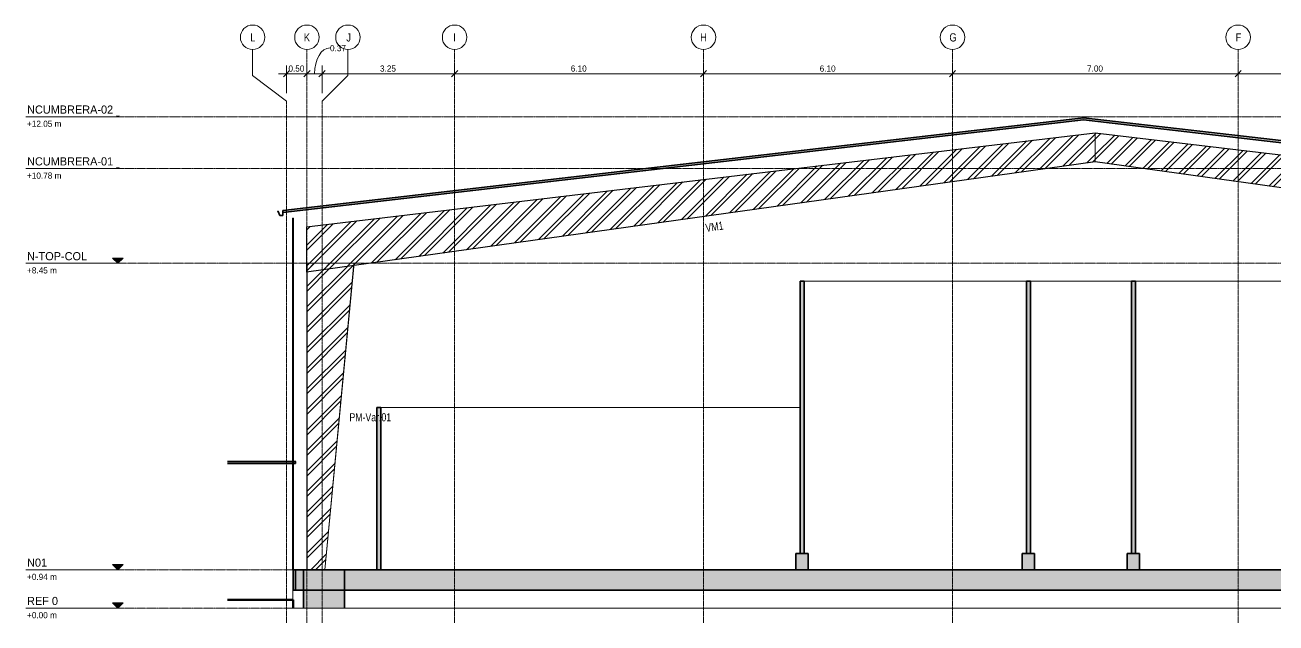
# Model space of a CAD drawing. Header units: centimetres. Extents: x -6741 to 14818, y -293 to 1595.
# Drawn here: x -6741 to -3675, y -36 to 1429 of the extents above; entities that cross this region are included whole.
import ezdxf

# ---------------------------------------------------------------- set-up
doc = ezdxf.new("R2010")
doc.units = ezdxf.units.CM
doc.linetypes.add('Centre', pattern=[3.175, 0.635, -0.475, 1.59, -0.475])
doc.linetypes.add('Grid Line', pattern=[2.2225, 1.27, -0.3175, 0.3175, -0.3175])
for name, color, linetype, lineweight in [('A-ANNO-DIMS', 7, 'Continuous', 9), ('A-ANNO-DIMS-100', 7, 'Continuous', 9), ('A-CLNG', 7, 'Continuous', 9), ('A-FLOR', 7, 'Continuous', 9), ('A-FLOR-LEVL', 7, 'Continuous', 9), ('A-FLOR-PATT', 7, 'Continuous', 35), ('A-GLAZ', 7, 'Continuous', 9), ('A-ROOF', 7, 'Continuous', 9), ('A-ROOF-MCUT', 7, 'Continuous', 35), ('A-ROOF-PATT', 7, 'Continuous', 35), ('A-WALL', 7, 'Continuous', 9), ('A-WALL-PATT', 7, 'Continuous', 35), ('C-BLDG-PADS', 7, 'Continuous', 9), ('C-TOPO', 7, 'Continuous', 9), ('C-TOPO-MAJR', 7, 'Continuous', 70), ('I-WALL', 7, 'Continuous', 9), ('S-BEAM', 7, 'Continuous', 9), ('S-BEAM-IDEN', 7, 'Continuous', 18), ('S-COLS', 7, 'Continuous', 9), ('S-COLS-IDEN', 7, 'Continuous', 9), ('S-GRID', 7, 'Continuous', 9), ('S-GRID-IDEN', 7, 'Continuous', 9)]:
    doc.layers.add(name, color=color, linetype=linetype, lineweight=lineweight)
doc.styles.add('Century Gothic', font='GOTHIC.TTF', dxfattribs={"height": 20})
doc.styles.add('Century Gothic_1', font='GOTHIC.TTF', dxfattribs={"height": 15})
doc.styles.add('Century Gothic_2', font='GOTHIC.TTF', dxfattribs={"width": 0.8, "height": 20})
doc.styles.add('Saira Condensed', font='SairaCondensed-Regular.ttf', dxfattribs={"height": 20})
doc.dimstyles.new('FCA_N_Cotas_E100', dxfattribs={"dimscale": 30.48, "dimtxt": 15.662524, "dimasz": 0.492126, "dimexe": 0.656168, "dimexo": 0.656168, "dimgap": 0.032808, "dimtad": 1, "dimlfac": 0.01, "dimrnd": 0.01, "dimzin": 0, "dimdsep": 46, "dimtxsty": 'Century Gothic_1', "dimblk1": 'OBLIQUE', "dimblk2": 'OBLIQUE', "dimsah": 1, "dimcen": 0.09, "dimdle": 0.656168, "dimadec": 3, "dimazin": 2, "dimtfac": 1, "dimtdec": 4, "dimtix": 1, "dimtmove": 0, "dimatfit": 3, "dimfxl": 1, "dimtvp": 1, "dimtolj": 1, "dimtzin": 0, "dimarcsym": 2})
doc.dimstyles.new('FCA_N_Cotas_E100_1', dxfattribs={"dimscale": 30.48, "dimtxt": 15.662524, "dimasz": 0.492126, "dimexe": 0.656168, "dimexo": 0.656168, "dimgap": 0.032808, "dimtad": 1, "dimlfac": 0.01, "dimrnd": 0.01, "dimzin": 0, "dimdsep": 46, "dimtxsty": 'Century Gothic_1', "dimblk1": 'OBLIQUE', "dimblk2": 'OBLIQUE', "dimsah": 1, "dimcen": 0.09, "dimdle": 0.656168, "dimadec": 3, "dimazin": 2, "dimtfac": 1, "dimtdec": 4, "dimtix": 1, "dimtmove": 1, "dimatfit": 3, "dimfxl": 1, "dimtvp": 1, "dimtolj": 1, "dimtzin": 0, "dimarcsym": 2})
pattern_1 = [(45, (0, 0), (-25.14472, 25.14472), []), (45, (0, 38.1), (-25.14472, 25.14472), [])]

# ---------------------------------------------------------------- blocks, each defined once
blk = doc.blocks.new('M_Instance-Window-Fixed - 0406 x 610mm-1716016-Elevación Eje 6')
at = {"layer": 'A-GLAZ', "color": 254, "true_color": 0xcccccc}
for p, q in [((-4841.9, 292.4), (-4842, 292.4)), ((-4842, 289.2), (-4841.9, 289.2)), ((-4841.9, 191.1), (-4841.9, 292.4)), ((-4841.9, 289.2), (-4841.9, 194.3)), ((-4841.9, 194.3), (-4842, 194.3)), ((-4842, 191.1), (-4841.9, 191.1))]:
    blk.add_line(p, q, dxfattribs=at)
blk = doc.blocks.new('PQ_RVR_ARQ-01_ZZ_ZZ_MO_T_A_rvt-1-Elevación Eje 6')
at = {"layer": 'A-FLOR', "true_color": 0xeaeaea}
blk.add_hatch(color=254, dxfattribs=at).paths.add_polyline_path([(-1284, 514.5), (-1284, 515.5), (-1309.5, 515.5), (-1309.5, 514.5)])
at = {"layer": 'A-FLOR-PATT', "lineweight": 9, "true_color": 0xeaeaea}
blk.add_hatch(color=254, dxfattribs=at).paths.add_polyline_path([(-6078.2, 44), (-6078.2, 94), (-6084.2, 94), (-6084.2, 44)])
at = {"layer": 'A-ROOF-PATT', "lineweight": 9, "true_color": 0xeaeaea}
for points in [[(-2152.9, 966.1), (-2152.9, 971.2), (-4147.4, 1201.9), (-6109.6, 974.5), (-6109.6, 969.5), (-4147.4, 1196.9), (-2166, 967.6)], [(-1256, 839), (-1256, 844), (-2158.3, 965.4), (-2158.3, 960.4), (-1320.6, 847.7)], [(-6078.7, 354.4), (-6078.7, 359.4), (-6245.3, 359.4), (-6245.3, 354.4)]]:
    blk.add_hatch(color=254, dxfattribs=at).paths.add_polyline_path(points)
at = {"layer": 'A-ROOF-PATT', "lineweight": 9, "true_color": 0xf2f2f2}
h = blk.add_hatch(dxfattribs=at)
h.set_pattern_fill('FP_4', style=0, pattern_type=2)
h.set_pattern_definition([(90, (0, 358.238), (-30, 2e-15), [])])
h.paths.add_polyline_path([(-6245.3, 359.4), (-6084.7, 359.4), (-6084.7, 361.1), (-6245.3, 361.1), (-6245.3, 360.6)])
h.paths.add_polyline_path([(-6084.2, 359.4), (-6078.7, 359.4), (-6078.7, 361.1), (-6084.2, 361.1), (-6084.2, 359.4)])
at = {"layer": 'A-WALL-PATT', "lineweight": 9, "true_color": 0xeaeaea}
for points in [[(-6084.7, 515.5), (-6084.2, 515.5), (-6084.2, 955.5), (-6084.7, 955.5)], [(-1283.5, 515.5), (-1283.5, 845.1), (-1284, 845.1), (-1284, 515.5)], [(-4841.9, 134), (-4831.9, 134), (-4831.9, 801.5), (-4841.9, 801.5), (-4841.9, 641.5)], [(-4287.3, 134), (-4277.3, 134), (-4277.3, 801.5), (-4287.3, 801.5), (-4287.3, 641.5)], [(-4030, 134), (-4020, 134), (-4020, 801.5), (-4030, 801.5), (-4030, 641.5)], [(-2368.3, 94), (-2358.3, 94), (-2358.3, 801.5), (-2368.3, 801.5), (-2368.3, 641.5)], [(-6084.7, 99), (-6084.2, 99), (-6084.2, 515.5), (-6084.7, 515.5)], [(-5879.5, 94), (-5869.5, 94), (-5869.5, 492), (-5879.5, 492)], [(-4821.9, 94), (-4821.9, 134), (-4851.9, 134), (-4851.9, 94)], [(-4297.3, 94), (-4267.3, 94), (-4267.3, 134), (-4297.3, 134)], [(-4010, 94), (-4010, 134), (-4040, 134), (-4040, 94)], [(-6085.9, 94), (-6083.4, 94), (-6083.4, 99), (-6085.9, 99)], [(-1310.8, 0), (-1308.3, 0), (-1308.3, 2.5), (-1310.8, 2.5)]]:
    blk.add_hatch(color=254, dxfattribs=at).paths.add_polyline_path(points)
at = {"layer": 'A-WALL-PATT', "lineweight": 9, "true_color": 0xe5e5e5}
h = blk.add_hatch(dxfattribs=at)
h.set_pattern_fill('FP_2', color=254, style=0, pattern_type=2)
h.set_pattern_definition([(90, (-4841.79, 0), (-0.11005, 7e-18), [])])
h.paths.add_polyline_path([(-4841.9, 292.4), (-4841.9, 292.4), (-4841.9, 641.5)])
h = blk.add_hatch(dxfattribs=at)
h.set_pattern_fill('FP_3', color=254, style=0, pattern_type=2)
h.set_pattern_definition([(90, (-2358.31, 0), (-0.01005, 6e-19), [])])
h.paths.add_polyline_path([(-2358.3, 94), (-2358.3, 98.2), (-2358.3, 98.2), (-2358.3, 641.5)])
at = {"layer": 'A-WALL-PATT', "lineweight": 9, "true_color": 0xeaeaea}
h = blk.add_hatch(color=254, dxfattribs=at)
h.paths.add_polyline_path([(-1310, 2.5), (-1309.5, 2.5), (-1309.5, 44), (-1310, 44)])
h.paths.add_polyline_path([(-1309.5, 94), (-1309.5, 515.5), (-1310, 515.5), (-1310, 94)])
at = {"layer": 'A-WALL-PATT', "lineweight": 9, "true_color": 0xf2f2f2}
h = blk.add_hatch(dxfattribs=at)
h.set_pattern_fill('FP_1', style=0, pattern_type=2)
h.set_pattern_definition([(90, (-1309.996, 0), (-0.08094, 5e-18), [])])
h.paths.add_polyline_path([(-1310, 2.5), (-1310, 2.5), (-1310, 2.6)])
edge = h.paths.add_edge_path()
edge.add_line((-1310.1, 94), (-1310, 94))
edge.add_line((-1310, 94), (-1310.1, 160.3))
at = {"layer": 'A-CLNG', "color": 254, "lineweight": 18, "true_color": 0xe5e5e5}
for p, q in [((-4832, 801.5), (-4831.9, 801.5)), ((-2370.8, 801.5), (-4831.9, 801.5)), ((-2370.8, 801.5), (-2370.9, 801.5)), ((-4841.9, 492), (-5869.5, 492)), ((-4841.9, 492), (-4842, 492))]:
    blk.add_line(p, q, dxfattribs=at)
at = {"layer": 'A-FLOR', "color": 254, "lineweight": 35, "true_color": 0xcccccc}
for p, q in [((-1284, 515.5), (-1309.5, 515.5)), ((-1309.5, 515.5), (-1309.5, 514.5)), ((-1309.5, 514.5), (-1284, 514.5)), ((-1284, 514.5), (-1284, 515.5)), ((-1310.7, 94), (-6084.2, 94)), ((-6084.2, 94), (-6084.2, 44)), ((-1310.7, 44), (-1310.7, 94)), ((-6084.2, 44), (-1310.7, 44))]:
    blk.add_line(p, q, dxfattribs=at)
at = {"layer": 'A-ROOF', "color": 254, "lineweight": 35, "true_color": 0xcccccc}
for p, q in [((-4147.4, 1201.9), (-6109.6, 974.5)), ((-6109.6, 969.5), (-4147.4, 1196.9)), ((-2152.9, 971.2), (-4147.4, 1201.9)), ((-4147.4, 1196.9), (-2152.9, 966.1)), ((-6109.6, 974.5), (-6109.6, 969.5)), ((-1256, 844), (-2158.3, 965.4)), ((-2158.3, 965.4), (-2158.3, 960.4)), ((-2158.3, 960.4), (-1256, 839)), ((-2152.9, 966.1), (-2152.9, 971.2)), ((-1256, 839), (-1256, 844)), ((-6078.7, 359.4), (-6245.3, 359.4)), ((-6245.3, 354.4), (-6078.7, 354.4)), ((-6078.7, 354.4), (-6078.7, 359.4))]:
    blk.add_line(p, q, dxfattribs=at)
at = {"layer": 'A-ROOF', "color": 254, "true_color": 0xcccccc}
blk.add_line((-6078.7, 361.1), (-6078.7, 359.4), dxfattribs=at)
at = {"layer": 'A-ROOF-MCUT', "color": 254, "true_color": 0xcccccc}
for p, q in [((-6120.9, 973.3), (-6122.1, 973.3)), ((-6122.1, 973.3), (-6122.1, 972)), ((-6122.1, 972), (-6120.9, 972)), ((-6121.8, 972.3), (-6121.8, 972.9)), ((-6121.8, 972.9), (-6120.9, 972.9)), ((-6120.6, 972.3), (-6121.8, 972.3)), ((-6120.9, 972.9), (-6120.9, 973.3)), ((-6120.9, 972), (-6117, 962)), ((-6116.8, 962.4), (-6120.6, 972.3)), ((-6117, 962), (-6109.6, 962)), ((-6109.9, 962.4), (-6116.8, 962.4)), ((-6109.6, 974.5), (-6109.9, 974.5)), ((-6109.9, 974.5), (-6109.9, 962.4)), ((-6109.6, 962), (-6109.6, 974.5)), ((-1255.7, 844), (-1256, 844)), ((-1256, 844), (-1256, 831.5)), ((-1256, 831.5), (-1248.6, 831.5)), ((-1255.7, 831.9), (-1255.7, 844)), ((-1248.8, 831.9), (-1255.7, 831.9)), ((-1245, 841.8), (-1248.8, 831.9)), ((-1248.6, 831.5), (-1244.8, 841.5)), ((-1243.8, 841.8), (-1245, 841.8)), ((-1243.5, 842.8), (-1244.8, 842.8)), ((-1244.8, 842.8), (-1244.8, 842.4)), ((-1244.8, 842.4), (-1243.8, 842.4)), ((-1244.8, 841.5), (-1243.5, 841.5)), ((-1243.8, 842.4), (-1243.8, 841.8)), ((-1243.5, 841.5), (-1243.5, 842.8))]:
    blk.add_line(p, q, dxfattribs=at)
at = {"layer": 'A-WALL', "color": 254, "lineweight": 35, "true_color": 0xcccccc}
for p, q in [((-6084.2, 955.5), (-6084.7, 955.5)), ((-6084.7, 955.5), (-6084.7, 515.5)), ((-6084.2, 515.5), (-6084.2, 955.5)), ((-1283.5, 845.1), (-1284, 845.1)), ((-1284, 845.1), (-1284, 515.5)), ((-1283.5, 515.5), (-1283.5, 845.1)), ((-6084.7, 515.5), (-6084.2, 515.5)), ((-6084.2, 515.5), (-6084.7, 515.5)), ((-6084.7, 515.5), (-6084.7, 99)), ((-6084.2, 99), (-6084.2, 515.5)), ((-1309.5, 515.5), (-1310, 515.5)), ((-1310, 515.5), (-1310, 2.5)), ((-1309.5, 2.5), (-1309.5, 515.5)), ((-1284, 515.5), (-1283.5, 515.5)), ((-4821.9, 134), (-4851.9, 134)), ((-4851.9, 134), (-4851.9, 94)), ((-4821.9, 94), (-4821.9, 134)), ((-4267.3, 134), (-4297.3, 134)), ((-4297.3, 134), (-4297.3, 94)), ((-4267.3, 94), (-4267.3, 134)), ((-4040, 134), (-4040, 94)), ((-4010, 134), (-4040, 134)), ((-4010, 94), (-4010, 134)), ((-6084.7, 99), (-6084.2, 99)), ((-6058.8, 94), (-6058.8, 0)), ((-5958.8, 94), (-6058.8, 94)), ((-5958.8, 0), (-5958.8, 94)), ((-4851.9, 94), (-4821.9, 94)), ((-4297.3, 94), (-4267.3, 94)), ((-4040, 94), (-4010, 94)), ((-1310, 2.5), (-1309.5, 2.5))]:
    blk.add_line(p, q, dxfattribs=at)
at = {"layer": 'A-WALL', "color": 254, "true_color": 0xcccccc}
for p, q in [((-6085.9, 99), (-6085.9, 94)), ((-6083.4, 99), (-6085.9, 99)), ((-6085.9, 94), (-6083.4, 94)), ((-6084.7, 21), (-6084.7, 94)), ((-6083.4, 94), (-6083.4, 99)), ((-1308.3, 2.5), (-1310.8, 2.5)), ((-1310.8, 2.5), (-1310.8, 0)), ((-1308.3, 0), (-1308.3, 2.5))]:
    blk.add_line(p, q, dxfattribs=at)
at = {"layer": 'A-WALL', "color": 254, "lineweight": 18, "true_color": 0xcccccc}
blk.add_line((-1310.8, 2.5), (-1310.8, 2.5), dxfattribs=at)
at = {"layer": 'C-BLDG-PADS', "color": 254, "lineweight": 18, "true_color": 0xdadada}
for p, q in [((-1310.7, 0), (-6084.2, 0)), ((-6084.2, 0), (-6084.2, 0)), ((-1310.7, 0), (-1310.7, 0))]:
    blk.add_line(p, q, dxfattribs=at)
at = {"layer": 'C-TOPO', "color": 254, "lineweight": 70, "true_color": 0xdadada}
for p, q in [((-1310.7, 49.4), (-1310, 49.4)), ((-1310.7, 2.5), (-1310.7, 44)), ((-1309.5, 49.4), (-1193.1, 55.3)), ((-1193.1, 55.3), (-1191.5, 55.2)), ((-1191.5, 55.2), (-1185.6, 55.6)), ((-1185.6, 55.6), (-1151.5, 55.2)), ((-6084.2, 20.6), (-6245.3, 20.3)), ((-6084.2, 0), (-6084.2, 20.6))]:
    blk.add_line(p, q, dxfattribs=at)
at = {"layer": 'C-TOPO', "color": 254, "true_color": 0xdadada}
for p, q in [((-1310, 49.4), (-1310.7, 49.4)), ((-1310.7, 2.5), (-1310.7, 44)), ((-1193.1, 55.3), (-1309.5, 49.4)), ((-1193.1, 55.3), (-1203.1, 55)), ((-1191.5, 55.2), (-1193.1, 55.3)), ((-1191.5, 55.2), (-1185.6, 55.6)), ((-1151.5, 57.4), (-1185.6, 55.6)), ((-1185.6, 55.6), (-1151.5, 55.2)), ((-6084.2, 20.6), (-6245.3, 20.3)), ((-6084.2, 21.2), (-6084.2, 20.6)), ((-6084.2, 21.2), (-6084.2, 20.6)), ((-6084.2, 20.6), (-6084.2, 0))]:
    blk.add_line(p, q, dxfattribs=at)
at = {"layer": 'C-TOPO-MAJR', "color": 254, "true_color": 0xdadada}
blk.add_line((-1301.4, 50), (-1298.2, 50), dxfattribs=at)
at = {"layer": 'I-WALL', "color": 254, "true_color": 0xcccccc}
for p, q in [((-4841.9, 801.5), (-4842, 801.5)), ((-4287.3, 801.5), (-4287.5, 801.5)), ((-2358.3, 801.5), (-2358.3, 801.5)), ((-4842, 292.4), (-4841.9, 292.4)), ((-4841.9, 292.4), (-4841.9, 191.1)), ((-4841.9, 191.1), (-4842, 191.1))]:
    blk.add_line(p, q, dxfattribs=at)
at = {"layer": 'I-WALL', "color": 254, "lineweight": 35, "true_color": 0xcccccc}
for p, q in [((-4831.9, 801.5), (-4841.9, 801.5)), ((-4841.9, 801.5), (-4841.9, 134)), ((-4831.9, 134), (-4831.9, 801.5)), ((-4277.3, 801.5), (-4287.3, 801.5)), ((-4287.3, 801.5), (-4287.3, 134)), ((-4277.3, 134), (-4277.3, 801.5)), ((-4030, 801.5), (-4030, 134)), ((-4020, 801.5), (-4030, 801.5)), ((-4020, 134), (-4020, 801.5)), ((-2358.3, 801.5), (-2368.3, 801.5)), ((-2368.3, 801.5), (-2368.3, 94)), ((-2358.3, 94), (-2358.3, 801.5)), ((-5879.5, 492), (-5879.5, 94)), ((-5869.5, 492), (-5879.5, 492)), ((-5869.5, 94), (-5869.5, 492)), ((-4841.9, 134), (-4831.9, 134)), ((-4287.3, 134), (-4277.3, 134)), ((-4030, 134), (-4020, 134)), ((-5879.5, 94), (-5869.5, 94)), ((-2368.3, 94), (-2358.3, 94))]:
    blk.add_line(p, q, dxfattribs=at)
at = {"layer": 'A-GLAZ', "color": 254, "lineweight": 18, "true_color": 0xe5e5e5}
blk.add_blockref('M_Instance-Window-Fixed - 0406 x 610mm-1716016-Elevación Eje 6', (0, 0), dxfattribs=at)
blk = doc.blocks.new('Level - Con_Triangulo-1145637-Elevación Eje 6')
at = {"layer": 'A-FLOR-LEVL', "true_color": 0xe2e2e2}
blk.add_hatch(color=254, dxfattribs=at).paths.add_polyline_path([(-6526.9, 12.9), (-6514, 0), (-6501.2, 12.9)])
at = {"layer": 'A-FLOR-LEVL', "color": 253, "true_color": 0xaaaaaa}
for p, q in [((-6501.2, 0), (-6739.6, 0)), ((-6526.9, 12.9), (-6501.2, 12.9)), ((-6514, 0), (-6526.9, 12.9)), ((-6501.2, 12.9), (-6514, 0))]:
    blk.add_line(p, q, dxfattribs=at)
blk = doc.blocks.new('Grid - 3mm-1819951-Elevación Eje 6')
at = {"layer": 'S-GRID-IDEN', "color": 253, "true_color": 0xaaaaaa}
blk.add_circle((-1330.8, 1399.2), 30, dxfattribs=at)
blk = doc.blocks.new('DIMBLOCK1-Elevación Eje 6')
at = {"layer": 'A-ANNO-DIMS-100'}
for p, q in [((-6100.4, 1309.8), (-6100.4, 1329.8)), ((-6050.4, 1309.8), (-6050.4, 1329.8)), ((-6120.4, 1309.8), (-6050.4, 1309.8)), ((-6100.4, 1309.8), (-6100.4, 1262.2)), ((-6050.4, 1309.8), (-6050.4, 1300.4))]:
    blk.add_line(p, q, dxfattribs=at)
at = {"layer": 'A-ANNO-DIMS-100', "lineweight": 35}
for p, q in [((-6100.4, 1309.8), (-6107.9, 1302.3)), ((-6100.4, 1309.8), (-6092.9, 1317.3)), ((-6050.4, 1309.8), (-6057.9, 1302.3)), ((-6050.4, 1309.8), (-6042.9, 1317.3))]:
    blk.add_line(p, q, dxfattribs=at)
at = {"layer": 'A-ANNO-DIMS-100', "color": 0, "insert": (-6095.8, 1330), "char_height": 15, "width": 48.927, "attachment_point": 1, "line_spacing_factor": 0.984502, "style": 'Century Gothic_1'}
blk.add_mtext('0.50', dxfattribs=at)
blk = doc.blocks.new('_Oblique')
at = {"color": 0, "linetype": 'ByBlock', "lineweight": -2}
blk.add_line((-0.5, -0.5), (0.5, 0.5), dxfattribs=at)
blk = doc.blocks.new('DIMBLOCK2-Elevación Eje 6')
at = {"layer": 'A-ANNO-DIMS-100'}
for p, q in [((-6050.4, 1309.8), (-6050.4, 1329.8)), ((-6013.5, 1309.8), (-6013.5, 1329.8)), ((-6050.4, 1309.8), (-6013.5, 1309.8)), ((-6050.4, 1309.8), (-6050.4, 1300.4)), ((-6013.5, 1309.8), (-6013.5, 1262.2))]:
    blk.add_line(p, q, dxfattribs=at)
at = {"layer": 'A-ANNO-DIMS-100', "lineweight": 35}
for p, q in [((-6050.4, 1309.8), (-6057.9, 1302.3)), ((-6050.4, 1309.8), (-6042.9, 1317.3)), ((-6013.5, 1309.8), (-6021, 1302.3)), ((-6013.5, 1309.8), (-6006, 1317.3))]:
    blk.add_line(p, q, dxfattribs=at)
at = {"layer": 'A-ANNO-DIMS-100'}
blk.add_ellipse((-5993.9, 1309.8), major_axis=(0, 63.3), ratio=0.602064, start_param=0, end_param=1.570796, dxfattribs=at)
at = {"layer": 'A-ANNO-DIMS-100', "color": 0, "insert": (-5993.9, 1380), "char_height": 15, "width": 48.927, "attachment_point": 1, "line_spacing_factor": 0.984502, "style": 'Century Gothic_1'}
blk.add_mtext('0.37', dxfattribs=at)
blk = doc.blocks.new('DIMBLOCK3-Elevación Eje 6')
at = {"layer": 'A-ANNO-DIMS-100'}
for p, q in [((-6013.5, 1309.8), (-6013.5, 1329.8)), ((-5688.5, 1309.8), (-5688.5, 1329.8)), ((-6013.5, 1309.8), (-5688.5, 1309.8)), ((-6013.5, 1309.8), (-6013.5, 1262.2)), ((-5688.5, 1309.8), (-5688.5, 1300.4))]:
    blk.add_line(p, q, dxfattribs=at)
at = {"layer": 'A-ANNO-DIMS-100', "lineweight": 35}
for p, q in [((-6013.5, 1309.8), (-6021, 1302.3)), ((-6013.5, 1309.8), (-6006, 1317.3)), ((-5688.5, 1309.8), (-5696, 1302.3)), ((-5688.5, 1309.8), (-5681, 1317.3))]:
    blk.add_line(p, q, dxfattribs=at)
at = {"layer": 'A-ANNO-DIMS-100', "color": 0, "insert": (-5871.4, 1330), "char_height": 15, "width": 48.927, "attachment_point": 1, "line_spacing_factor": 0.984502, "style": 'Century Gothic_1'}
blk.add_mtext('3.25', dxfattribs=at)
blk = doc.blocks.new('DIMBLOCK4-Elevación Eje 6')
at = {"layer": 'A-ANNO-DIMS-100'}
for p, q in [((-5688.5, 1309.8), (-5688.5, 1329.8)), ((-5078.5, 1309.8), (-5078.5, 1329.8)), ((-5688.5, 1309.8), (-5078.5, 1309.8)), ((-5688.5, 1309.8), (-5688.5, 1300.4)), ((-5078.5, 1309.8), (-5078.5, 1300.4))]:
    blk.add_line(p, q, dxfattribs=at)
at = {"layer": 'A-ANNO-DIMS-100', "lineweight": 35}
for p, q in [((-5688.5, 1309.8), (-5696, 1302.3)), ((-5688.5, 1309.8), (-5681, 1317.3)), ((-5078.5, 1309.8), (-5086, 1302.3)), ((-5078.5, 1309.8), (-5071, 1317.3))]:
    blk.add_line(p, q, dxfattribs=at)
at = {"layer": 'A-ANNO-DIMS-100', "color": 0, "insert": (-5403.9, 1330), "char_height": 15, "width": 48.927, "attachment_point": 1, "line_spacing_factor": 0.984502, "style": 'Century Gothic_1'}
blk.add_mtext('6.10', dxfattribs=at)
blk = doc.blocks.new('DIMBLOCK5-Elevación Eje 6')
at = {"layer": 'A-ANNO-DIMS-100'}
for p, q in [((-5078.5, 1309.8), (-5078.5, 1329.8)), ((-4468.3, 1309.8), (-4468.3, 1329.8)), ((-5078.5, 1309.8), (-4468.3, 1309.8)), ((-5078.5, 1309.8), (-5078.5, 1300.4)), ((-4468.3, 1309.8), (-4468.3, 1300.4))]:
    blk.add_line(p, q, dxfattribs=at)
at = {"layer": 'A-ANNO-DIMS-100', "lineweight": 35}
for p, q in [((-5078.5, 1309.8), (-5086, 1302.3)), ((-5078.5, 1309.8), (-5071, 1317.3)), ((-4468.3, 1309.8), (-4475.8, 1302.3)), ((-4468.3, 1309.8), (-4460.8, 1317.3))]:
    blk.add_line(p, q, dxfattribs=at)
at = {"layer": 'A-ANNO-DIMS-100', "color": 0, "insert": (-4793.8, 1330), "char_height": 15, "width": 48.927, "attachment_point": 1, "line_spacing_factor": 0.984502, "style": 'Century Gothic_1'}
blk.add_mtext('6.10', dxfattribs=at)
blk = doc.blocks.new('DIMBLOCK6-Elevación Eje 6')
at = {"layer": 'A-ANNO-DIMS-100'}
for p, q in [((-4468.3, 1309.8), (-4468.3, 1329.8)), ((-3768.3, 1309.8), (-3768.3, 1329.8)), ((-4468.3, 1309.8), (-3768.3, 1309.8)), ((-4468.3, 1309.8), (-4468.3, 1300.4)), ((-3768.3, 1309.8), (-3768.3, 1300.4))]:
    blk.add_line(p, q, dxfattribs=at)
at = {"layer": 'A-ANNO-DIMS-100', "lineweight": 35}
for p, q in [((-4468.3, 1309.8), (-4475.8, 1302.3)), ((-4468.3, 1309.8), (-4460.8, 1317.3)), ((-3768.3, 1309.8), (-3775.8, 1302.3)), ((-3768.3, 1309.8), (-3760.8, 1317.3))]:
    blk.add_line(p, q, dxfattribs=at)
at = {"layer": 'A-ANNO-DIMS-100', "color": 0, "insert": (-4138.6, 1330), "char_height": 15, "width": 48.927, "attachment_point": 1, "line_spacing_factor": 0.984502, "style": 'Century Gothic_1'}
blk.add_mtext('7.00', dxfattribs=at)
blk = doc.blocks.new('DIMBLOCK7-Elevación Eje 6')
at = {"layer": 'A-ANNO-DIMS-100'}
for p, q in [((-3768.3, 1309.8), (-3768.3, 1329.8)), ((-3158.7, 1309.8), (-3158.7, 1329.8)), ((-3768.3, 1309.8), (-3158.7, 1309.8)), ((-3768.3, 1309.8), (-3768.3, 1300.4)), ((-3158.7, 1309.8), (-3158.7, 1300.4))]:
    blk.add_line(p, q, dxfattribs=at)
at = {"layer": 'A-ANNO-DIMS-100', "lineweight": 35}
for p, q in [((-3768.3, 1309.8), (-3775.8, 1302.3)), ((-3768.3, 1309.8), (-3760.8, 1317.3)), ((-3158.7, 1309.8), (-3166.2, 1302.3)), ((-3158.7, 1309.8), (-3151.2, 1317.3))]:
    blk.add_line(p, q, dxfattribs=at)
at = {"layer": 'A-ANNO-DIMS-100', "color": 0, "insert": (-3483.8, 1330), "char_height": 15, "width": 48.927, "attachment_point": 1, "line_spacing_factor": 0.984502, "style": 'Century Gothic_1'}
blk.add_mtext('6.10', dxfattribs=at)

msp = doc.modelspace()

# ---------------------------------------------------------------- hatches: boundary and pattern name
at = {"layer": 'A-FLOR-PATT', "lineweight": 9, "true_color": 0x9a9a9a}
msp.add_hatch(color=253, dxfattribs=at).paths.add_polyline_path([(-1469.909, 44), (-1308.33, 44), (-1308.33, 94), (-6078.181, 94), (-6078.181, 44), (-1788.27, 44)])
at = {"layer": 'A-WALL-PATT', "lineweight": 9, "true_color": 0x9a9a9a}
msp.add_hatch(color=253, dxfattribs=at).paths.add_polyline_path([(-6058.768, -0.034), (-5958.768, -0.034), (-5958.768, 44), (-6058.768, 44)])
at = {"layer": 'S-BEAM', "true_color": 0xc0c0c0}
h = msp.add_hatch(dxfattribs=at)
h.set_pattern_fill('FP_5', color=9, style=0, pattern_type=2)
h.set_pattern_definition(pattern_1)
h.paths.add_polyline_path([(-6051.434, 933.769), (-4118.672, 1164.444), (-4118.672, 1165.03), (-6051.434, 934.355)])
h = msp.add_hatch(dxfattribs=at)
h.set_pattern_fill('FP_5', color=9, style=0, pattern_type=2)
h.set_pattern_definition(pattern_1)
h.paths.add_polyline_path([(-6051.434, 824.237), (-6050.635, 824.349), (-6050.635, 845.103), (-6050.053, 845.103), (-6050.053, 824.43), (-5935.663, 840.433), (-5935.217, 845.103), (-5934.635, 845.103), (-5935.073, 840.516), (-4118.672, 1094.635), (-4118.672, 1164.444), (-6051.434, 933.769)])
h = msp.add_hatch(dxfattribs=at)
h.set_pattern_fill('FP_5', color=9, style=0, pattern_type=2)
h.set_pattern_definition(pattern_1)
h.paths.add_polyline_path([(-2166.119, 931.332), (-2166.039, 931.909), (-4118.672, 1164.84), (-4118.672, 1164.254), (-2424.991, 962.213)])
h = msp.add_hatch(dxfattribs=at)
h.set_pattern_fill('FP_6', color=9, style=0, pattern_type=2)
h.set_pattern_definition(pattern_1)
h.paths.add_polyline_path([(-2181.199, 823.546), (-2166.119, 931.332), (-4118.672, 1164.254), (-4118.672, 1094.603), (-2186.778, 824.327), (-2186.778, 840.275), (-2186.196, 840.275), (-2186.196, 824.245)])
h = msp.add_hatch(dxfattribs=at)
h.set_pattern_fill('FP_5', color=9, style=0, pattern_type=2)
h.set_pattern_definition(pattern_1)
h.paths.add_polyline_path([(-6051.434, 823.649), (-4118.672, 1094.047), (-4118.672, 1094.635), (-6051.434, 824.237)])
h = msp.add_hatch(dxfattribs=at)
h.set_pattern_fill('FP_5', color=9, style=0, pattern_type=2)
h.set_pattern_definition(pattern_1)
h.paths.add_polyline_path([(-2181.279, 822.97), (-2181.199, 823.546), (-4118.672, 1094.603), (-4118.672, 1094.016), (-2424.991, 857.065)])
at = {"layer": 'S-COLS', "true_color": 0xc0c0c0}
h = msp.add_hatch(dxfattribs=at)
h.set_pattern_fill('FP_5', color=9, style=0, pattern_type=2)
h.set_pattern_definition(pattern_1)
h.paths.add_polyline_path([(-6050.053, 94), (-6050.053, 845.103), (-6050.635, 845.103), (-6050.635, 94)])
h = msp.add_hatch(dxfattribs=at)
h.set_pattern_fill('FP_5', color=9, style=0, pattern_type=2)
h.set_pattern_definition(pattern_1)
h.paths.add_polyline_path([(-6006.957, 94), (-5935.72, 839.838), (-6050.053, 823.842), (-6050.053, 94)])
h.paths.add_polyline_path([(-6050.053, 824.43), (-5935.663, 840.433), (-5935.217, 845.103), (-6050.053, 845.103)])
h = msp.add_hatch(dxfattribs=at)
h.set_pattern_fill('FP_5', color=9, style=0, pattern_type=2)
h.set_pattern_definition(pattern_1)
h.paths.add_polyline_path([(-6006.957, 94), (-6006.375, 94), (-5934.635, 845.103), (-5935.217, 845.103)])

# ---------------------------------------------------------------- linework, layer by layer
at = {"layer": 'A-FLOR', "lineweight": 35}
for p, q in [((-6050.635, 94), (-6078.181, 94)), ((-6078.181, 94), (-6078.181, 44)), ((-2230.456, 94), (-6006.375, 94)), ((-6078.181, 44), (-6058.768, 44)), ((-5958.768, 44), (-1308.33, 44))]:
    msp.add_line(p, q, dxfattribs=at)
at = {"layer": 'A-FLOR-LEVL', "color": 253, "linetype": 'Centre', "true_color": 0xaaaaaa}
for p, q in [((-895.669, 845.103), (-6501.163, 845.103)), ((-6501.163, 94), (-895.669, 94)), ((-6501.163, 0), (-895.669, 0))]:
    msp.add_line(p, q, dxfattribs=at)
at = {"layer": 'A-WALL', "lineweight": 35}
for p, q in [((-6058.768, 44), (-6058.768, -0.034)), ((-5958.768, -0.034), (-5958.768, 44))]:
    msp.add_line(p, q, dxfattribs=at)
at = {"layer": 'S-BEAM'}
for p, q in [((-4118.672, 1165.03), (-6051.434, 934.355)), ((-4118.672, 1164.444), (-6051.434, 933.769)), ((-4118.672, 1165.03), (-4118.672, 1164.444)), ((-4118.672, 1164.84), (-2166.039, 931.909)), ((-4118.672, 1164.84), (-4118.672, 1164.254)), ((-4118.672, 1164.254), (-4118.672, 1094.635)), ((-4118.672, 1164.254), (-2166.119, 931.332)), ((-4118.672, 1164.254), (-4118.672, 1094.635)), ((-4118.672, 1094.635), (-6051.434, 824.237)), ((-4118.672, 1094.047), (-6051.434, 823.649)), ((-4118.672, 1094.635), (-4118.672, 1094.047)), ((-4118.672, 1094.603), (-2181.199, 823.546)), ((-4118.672, 1094.603), (-4118.672, 1094.016)), ((-4118.672, 1094.016), (-2181.279, 822.97)), ((-6051.434, 934.355), (-6051.434, 933.769)), ((-6051.434, 933.769), (-6051.434, 824.237)), ((-6051.434, 824.237), (-6051.434, 823.649))]:
    msp.add_line(p, q, dxfattribs=at)
at = {"layer": 'S-COLS'}
for p, q in [((-6050.053, 845.103), (-6050.635, 845.103)), ((-6050.635, 94), (-6050.635, 845.103)), ((-6050.053, 94), (-6050.053, 845.103)), ((-5935.217, 845.103), (-6050.053, 845.103)), ((-6006.957, 94), (-5935.217, 845.103)), ((-6006.375, 94), (-5934.635, 845.103)), ((-5934.635, 845.103), (-5935.217, 845.103)), ((-6050.053, 94), (-6050.635, 94)), ((-6006.957, 94), (-6050.053, 94)), ((-6006.375, 94), (-6006.957, 94))]:
    msp.add_line(p, q, dxfattribs=at)
at = {"layer": 'S-GRID', "color": 253, "true_color": 0xaaaaaa}
for p, q in [((-6183.514, 1305.687), (-6183.514, 1369.187)), ((-5950.039, 1305.687), (-5950.039, 1369.187)), ((-6100.445, 1242.187), (-6183.514, 1305.687)), ((-6013.539, 1242.187), (-5950.039, 1305.687))]:
    msp.add_line(p, q, dxfattribs=at)
at = {"layer": 'S-GRID', "color": 253, "linetype": 'Grid Line', "true_color": 0xaaaaaa}
for p, q in [((-6050.445, -36.484), (-6050.445, 1369.187)), ((-5688.539, -36.484), (-5688.539, 1369.187)), ((-5078.539, -36.484), (-5078.539, 1369.187)), ((-4468.259, -36.484), (-4468.259, 1369.187)), ((-3768.259, -36.484), (-3768.259, 1369.187)), ((-6100.445, -36.484), (-6100.445, 1242.187)), ((-6013.539, -36.484), (-6013.539, 1242.187))]:
    msp.add_line(p, q, dxfattribs=at)

# ---------------------------------------------------------------- block references
at = {"lineweight": 5}
msp.add_blockref('PQ_RVR_ARQ-01_ZZ_ZZ_MO_T_A_rvt-1-Elevación Eje 6', (0, 0), dxfattribs=at)
at = {"layer": 'A-FLOR-LEVL', "color": 253, "true_color": 0xaaaaaa}
for p in [(0, 1204.505), (0, 1077.508), (0, 845.103), (0, 94), (0, 0)]:
    msp.add_blockref('Level - Con_Triangulo-1145637-Elevación Eje 6', p, dxfattribs=at)
at = {"layer": 'S-GRID-IDEN', "color": 253, "true_color": 0xaaaaaa}
for p in [(-4852.741, 0), (-4719.672, 0), (-4619.266, 0), (-4357.766, 0), (-3747.766, 0), (-3137.486, 0), (-2437.486, 0)]:
    msp.add_blockref('Grid - 3mm-1819951-Elevación Eje 6', p, dxfattribs=at)

# ---------------------------------------------------------------- texts
at = {"layer": 'S-BEAM-IDEN', "lineweight": 9, "insert": (-5075.018, 941.636), "char_height": 20, "width": 60.2869, "attachment_point": 1, "rotation": 7.964134, "style": 'Century Gothic_2'}
msp.add_mtext('VM1', dxfattribs=at)
at = {"layer": 'S-COLS-IDEN', "insert": (-5946.318, 477.757), "char_height": 20, "width": 134.6835, "attachment_point": 1, "style": 'Century Gothic_2'}
msp.add_mtext('PM-Var.01', dxfattribs=at)
at = {"layer": 'S-GRID-IDEN', "color": 253, "true_color": 0xaaaaaa, "char_height": 20, "attachment_point": 1, "style": 'Saira Condensed'}
for s, insert, width in [('L', (-6189.438, 1408.867), 13.62869), ('K', (-6058.018, 1408.867), 17.63712), ('J', (-5954.013, 1408.867), 8.81856), ('I', (-5692.163, 1408.867), 8.01687), ('H', (-5086.763, 1408.867), 19.2405), ('G', (-4475.832, 1408.867), 17.63712), ('F', (-3774.532, 1408.867), 14.43037)]:
    msp.add_mtext(s, dxfattribs=dict(at, insert=insert, width=width))

# ---------------------------------------------------------------- dimensions: what is measured, and where the dimension line sits
at = {"layer": 'A-ANNO-DIMS'}
dim = msp.add_linear_dim(base=(-6013.539, 1309.821), p1=(-6050.445, 1320.428), p2=(-6013.539, 1242.187), dimstyle='FCA_N_Cotas_E100_1', override={"dimpost": '<>', "dimfxl": 86.507459}, dxfattribs=at)
dim.commit()
dim.dimension.update_dxf_attribs({"geometry": 'DIMBLOCK2-Elevación Eje 6', "text_midpoint": (-5969.447, 1369.993), "dimtype": 160})
for base, p1, p2, override, picture, middle in [((-6050.445, 1309.821), (-6100.445, 1242.187), (-6050.445, 1320.428), {"dimpost": '<>', "dimfxl": 92.852111}, 'DIMBLOCK1-Elevación Eje 6', (-6075.445, 1318.698)), ((-5688.539, 1309.821), (-6013.539, 1242.187), (-5688.539, 1320.428), {"dimpost": '<>', "dimfxl": 334.28508}, 'DIMBLOCK3-Elevación Eje 6', (-5851.039, 1318.698)), ((-5078.539, 1309.821), (-5688.539, 1320.428), (-5078.539, 1320.428), {"dimpost": '<>', "dimfxl": 610}, 'DIMBLOCK4-Elevación Eje 6', (-5383.539, 1318.698)), ((-4468.259, 1309.821), (-5078.539, 1320.428), (-4468.259, 1320.428), {"dimpost": '<>', "dimfxl": 610.280405}, 'DIMBLOCK5-Elevación Eje 6', (-4773.399, 1318.698)), ((-3768.259, 1309.821), (-4468.259, 1320.428), (-3768.259, 1320.428), {"dimpost": '<>', "dimfxl": 700}, 'DIMBLOCK6-Elevación Eje 6', (-4118.259, 1318.698)), ((-3158.662, 1309.821), (-3768.259, 1320.428), (-3158.662, 1320.428), {"dimpost": '<>', "dimfxl": 609.596326}, 'DIMBLOCK7-Elevación Eje 6', (-3463.461, 1318.698))]:
    dim = msp.add_linear_dim(base=base, p1=p1, p2=p2, dimstyle='FCA_N_Cotas_E100', override=override, dxfattribs=at)
    dim.commit()
    dim.dimension.update_dxf_attribs({"geometry": picture, "text_midpoint": middle})

# ---------------------------------------------------------------- next in the draw order: texts
at = {"layer": 'A-FLOR-LEVL', "color": 9, "true_color": 0xb7b7b7, "char_height": 20, "attachment_point": 1, "style": 'Century Gothic', "bg_fill": 3, "box_fill_scale": 1.25, "bg_fill_color": 256, "bg_fill_true_color": 13158600, "bg_fill_transparency": 0}
for s, insert, width in [('NCUMBRERA-02', (-6736.421, 1231.973), 262.15181), ('NCUMBRERA-01', (-6736.421, 1104.976), 262.15181), ('N-TOP-COL', (-6736.421, 872.571), 185.9915), ('N01', (-6736.421, 121.468), 64.135), ('REF 0', (-6736.421, 27.468), 84.97887)]:
    msp.add_mtext(s, dxfattribs=dict(at, insert=insert, width=width))

# ---------------------------------------------------------------- next in the draw order: linework, layer by layer
at = {"layer": 'A-FLOR-LEVL', "color": 253, "linetype": 'Centre', "true_color": 0xaaaaaa}
for p, q in [((-6501.163, 1204.505), (-895.669, 1204.505)), ((-6501.163, 1077.508), (-895.669, 1077.508))]:
    msp.add_line(p, q, dxfattribs=at)

# ---------------------------------------------------------------- next in the draw order: texts
at = {"layer": 'A-FLOR-LEVL', "color": 9, "true_color": 0xb7b7b7, "char_height": 15, "attachment_point": 1, "style": 'Century Gothic_1', "bg_fill": 3, "box_fill_scale": 1.25, "bg_fill_color": 256, "bg_fill_true_color": 13158600, "bg_fill_transparency": 0}
for s, insert, width in [('+12.05 m', (-6736.421, 1194.661), 112.23625), ('+10.78 m', (-6736.421, 1067.664), 112.23625), ('+8.45 m', (-6736.421, 835.259), 97.80587), ('+0.94 m', (-6736.421, 84.156), 97.80587), ('+0.00 m', (-6736.421, -9.844), 97.80587)]:
    msp.add_mtext(s, dxfattribs=dict(at, insert=insert, width=width))

doc.saveas('drawing.dxf')
